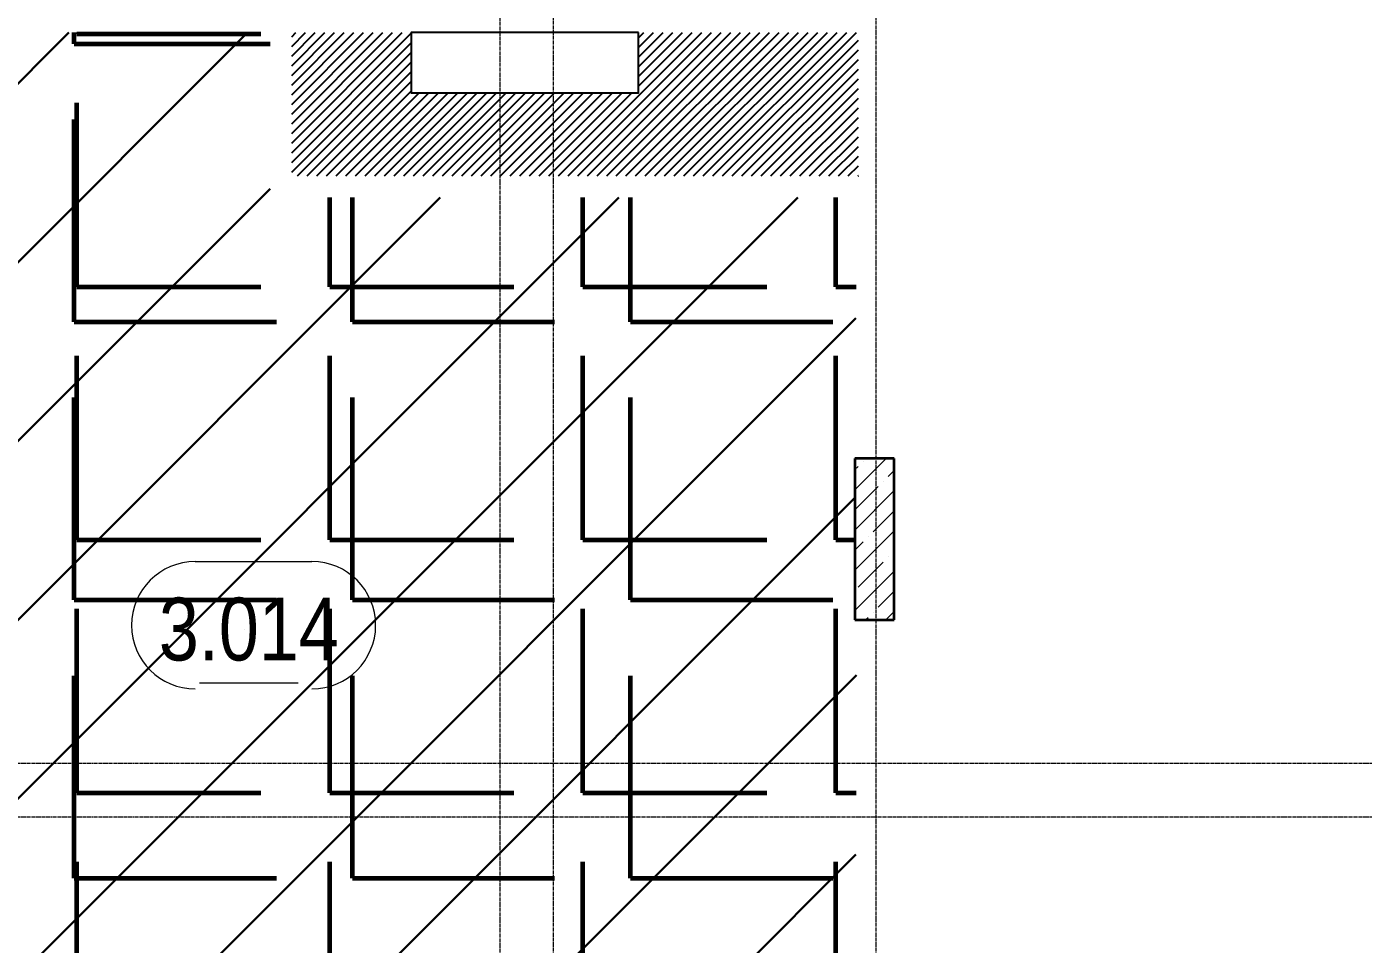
# Model space of a CAD drawing. Header units: millimetres. Extents: x -65509 to 912790, y 446 to 713294.
# Drawn here: x 15243 to 22695, y 370242 to 375358 of the extents above; entities that cross this region are included whole.
import ezdxf
from ezdxf.enums import TextEntityAlignment as Align

# ---------------------------------------------------------------- set-up
doc = ezdxf.new("R2010")
doc.units = ezdxf.units.MM
doc.linetypes.add('CENTER2', pattern=[28.575, 19.05, -3.175, 3.175, -3.175])
doc.linetypes.add('HIDDEN2', pattern=[4.7625, 3.175, -1.5875])
doc.layers.add('7.2) ГИдрообзЭОМ СС', color=6, linetype='Continuous')
for name, color, linetype, lineweight in [('8.1) Нал. пол 8 вып.', 190, 'Continuous', 30), ('8.2) Линолеум 8 вып', 90, 'Continuous', 60), ('9.1) Линолеум 9  9.2 Инв', 3, 'Continuous', 60), ('АР_Area', 250, 'Continuous', 5), ('АР_Колонны', 250, 'Continuous', 30), ('АР_Стены ЖБ', 250, 'Continuous', 35), ('АР_Штриховка', 250, 'Continuous', 0), ('РД_Оси_100', 250, 'Continuous', 0)]:
    doc.layers.add(name, color=color, linetype=linetype, lineweight=lineweight)
doc.styles.add('style1', font='ARIALN.TTF')

# ---------------------------------------------------------------- blocks, each defined once
blk = doc.blocks.new('оси_рен')
at = {"layer": 'РД_Оси_100', "color": 251, "linetype": 'CENTER2', "true_color": 0x636466}
blk.add_line((1215752.916, 135558.25), (1215752.916, 223268.25), dxfattribs=at)
for points in [[(1213652.916, 223268.25), (1213652.916, 135558.25)], [(1213952.916, 135558.25), (1213952.916, 223268.25)], [(1225207.916, 186613.25), (1190197.958, 186613.25), (1189697.958, 186763.25)], [(1225207.916, 186313.25), (1190197.958, 186313.25), (1189697.958, 186163.25)]]:
    blk.add_lwpolyline(points, dxfattribs=at)
blk = doc.blocks.new('MOK-МаркаПом_овал_ареал')
for p, q in [((-2.986, 3.764), (3.522, 3.764)), ((-2.75, -3), (2.75, -3))]:
    blk.add_line(p, q)
for centre, radius, start, end in [((-2.986, 0.215), 3.55, 90, 270), ((3.522, 0.215), 3.55, 270, 90), ((-7.411, 0), 7.161, 0, 0.00095)]:
    blk.add_arc(centre, radius, start, end)
at = {"color": 0, "style": 'style1'}
blk.add_attdef('АР-ПОМЕЩЕНИЕ:НОМЕР', text='', height=3, dxfattribs=at).set_placement((0.261, 0), align=Align.MIDDLE)

msp = doc.modelspace()

# ---------------------------------------------------------------- hatches: boundary and pattern name
at = {"layer": '7.2) ГИдрообзЭОМ СС'}
h = msp.add_hatch(dxfattribs=at)
h.set_pattern_fill('ANSI31', color=256, scale=12)
h.paths.add_polyline_path([(19880, 375325.607), (18654.35, 375325.607), (18654.35, 374989.308), (17387.195, 374989.308), (17387.195, 375325.607), (16720, 375325.607), (16720, 374525.607), (16850, 374525.607), (17550, 374525.607), (17681.47, 374525.607), (18800, 374525.607), (19880, 374525.607)])
h.paths.add_polyline_path([(13705, 372725.607), (13296.361, 372725.607), (13296.361, 372470.607), (13305, 372470.607), (13305, 371970.607), (13304.199, 371875.607), (13705, 371875.607)])
h.paths.add_polyline_path([(13705, 371795.607), (13296.361, 371795.607), (13296.361, 371770.607), (13305, 371770.607), (13305, 370970.607), (13296.361, 370945.607), (13705, 370945.607)])
h.paths.add_polyline_path([(12070, 347283.366), (11649.939, 347283.571), (11650, 346570.607), (12070, 346570.607)])
h.paths.add_polyline_path([(9390, 370825.607), (8390, 370825.607), (8390, 370625.607), (7990, 370625.607), (7990, 370825.607), (7790, 370825.607), (7790, 370575.607), (9390, 370575.607)])
h.paths.add_polyline_path([(8390, 370825.607), (7990, 370825.607), (7990, 370625.607), (8390, 370625.607)], flags=17)
at = {"layer": '8.1) Нал. пол 8 вып.'}
h = msp.add_hatch(dxfattribs=at)
h.set_pattern_fill('ANSI31', color=256, scale=222)
h.paths.add_polyline_path([(12070, 370825.607), (9460, 370825.607), (9460, 370505.607), (7790, 370505.607), (7790, 346570.607), (8310, 346570.607), (8310, 345940.607), (11549.93, 345940.607), (11549.93, 347383.62), (12070, 347383.62), (12070, 355890.607), (11560, 355890.607), (11560, 358920.607), (11560, 358920.607), (12066.217, 358920.607), (12070, 358924.39), (12070, 363075.362), (11850, 363075.362), (11850, 363365.362), (12070, 363365.362)])
h.paths.add_polyline_path([(19860, 372050.607), (19860, 372950.607), (19872.253, 374405.607), (16600, 374405.607), (16600, 375325.607), (13825, 375325.607), (13825, 370825.607), (12905, 370825.607), (12080, 370825.607), (12080, 368360.607), (19860, 368360.607), (19860, 368650.607), (19870.187, 372050.607)])
at = {"layer": '8.2) Линолеум 8 вып'}
h = msp.add_hatch(dxfattribs=at)
h.set_pattern_fill('ANGLE', color=256, scale=222)
h.set_pattern_definition([(0, (0, 0), (0, 1550.67), [1127.76, -422.91]), (90, (0, 0), (-1550.67, 9e-14), [1127.76, -422.91])])
h.paths.add_polyline_path([(12070, 370825.607), (9460, 370825.607), (9460, 370505.607), (7790, 370505.607), (7790, 346570.607), (8310, 346570.607), (8310, 345940.607), (11549.93, 345940.607), (11549.93, 347383.62), (12070, 347383.62), (12070, 355890.607), (11560, 355890.607), (11560, 358920.607), (11560, 358920.607), (12066.217, 358920.607), (12070, 358924.39), (12070, 363075.362), (11850, 363075.362), (11850, 363365.362), (12070, 363365.362)])
h.paths.add_polyline_path([(19860, 372050.607), (19860, 372950.607), (19872.253, 374405.607), (16600, 374405.607), (16600, 375325.607), (13825, 375325.607), (13825, 370825.607), (12905, 370825.607), (12080, 370825.607), (12080, 368360.607), (19860, 368360.607), (19860, 368650.607), (19870.187, 372050.607)])
at = {"layer": '9.1) Линолеум 9  9.2 Инв'}
h = msp.add_hatch(dxfattribs=at)
h.set_pattern_fill('ANGLE', color=256, scale=202)
h.set_pattern_definition([(0, (0, 0), (0, 1410.97), [1026.16, -384.81]), (90, (0, 0), (-1410.97, 9e-14), [1026.16, -384.81])])
h.paths.add_polyline_path([(12070, 370825.607), (9460, 370825.607), (9460, 370505.607), (7790, 370505.607), (7790, 346570.607), (8310, 346570.607), (8310, 345940.607), (11549.93, 345940.607), (11549.93, 347383.62), (12070, 347383.62), (12070, 355890.607), (11560, 355890.607), (11560, 358920.607), (11560, 358920.607), (12066.217, 358920.607), (12070, 358924.39), (12070, 363075.362), (11850, 363075.362), (11850, 363365.362), (12070, 363365.362)])
h.paths.add_polyline_path([(19860, 372050.607), (19860, 372950.607), (19872.253, 374405.607), (16600, 374405.607), (16600, 375325.607), (13825, 375325.607), (13825, 370825.607), (12905, 370825.607), (12080, 370825.607), (12080, 368360.607), (19860, 368360.607), (19860, 368650.607), (19870.187, 372050.607)])

# ---------------------------------------------------------------- linework, layer by layer
at = {"layer": '7.2) ГИдрообзЭОМ СС'}
msp.add_lwpolyline([(18654.35, 375325.607), (17387.195, 375325.607), (17387.195, 374989.308), (18654.35, 374989.308)], close=True, dxfattribs=at)
at = {"layer": 'АР_Колонны', "linetype": 'HIDDEN2'}
for p, q in [((19860, 372950.607), (20080, 372950.607)), ((19860, 372050.607), (19860, 372950.607)), ((20080, 372950.607), (20080, 372050.607)), ((20080, 372050.607), (19860, 372050.607))]:
    msp.add_line(p, q, dxfattribs=at)
at = {"layer": 'АР_Колонны', "linetype": 'Continuous'}
for p, q in [((20080, 372950.607), (19860, 372950.607)), ((19860, 372950.607), (19860, 372050.607)), ((20080, 372950.607), (19860, 372950.607)), ((19860, 372950.607), (19860, 372050.607)), ((20080, 372050.607), (20080, 372950.607)), ((20080, 372050.607), (20080, 372950.607)), ((19860, 372050.607), (20080, 372050.607)), ((19860, 372050.607), (20080, 372050.607))]:
    msp.add_line(p, q, dxfattribs=at)
at = {"layer": 'АР_Стены ЖБ', "linetype": 'Continuous'}
for p, q in [((20080, 372950.607), (19860, 372950.607)), ((19860, 372950.607), (19860, 372050.607)), ((20080, 372050.607), (20080, 372950.607)), ((19860, 372050.607), (20080, 372050.607))]:
    msp.add_line(p, q, dxfattribs=at)
at = {"layer": 'АР_Штриховка', "linetype": 'Continuous'}
for p, q in [((19860, 372776.063), (20034.544, 372950.607)), ((19906.14, 372934.456), (19906.14, 372934.456)), ((19860, 372888.316), (19878.076, 372906.392)), ((20046.456, 372850.266), (20080, 372883.81)), ((19860, 372663.81), (19990.329, 372794.139)), ((20018.393, 372822.202), (20018.393, 372822.202)), ((19860, 372551.556), (20080, 372771.556)), ((19962.266, 372541.569), (20080, 372659.303)), ((19860, 372327.05), (20080, 372547.05)), ((19860, 372439.303), (19906.14, 372485.443)), ((19934.203, 372513.506), (19934.203, 372513.506)), ((20074.519, 372429.316), (20080, 372434.797)), ((19878.076, 372232.873), (20018.393, 372373.19)), ((20046.456, 372401.253), (20046.456, 372401.253)), ((19860, 372102.544), (20080, 372322.544)), ((19990.329, 372120.62), (20080, 372210.29)), ((19920.317, 372050.607), (19934.203, 372064.493)), ((19962.266, 372092.557), (19962.266, 372092.557)), ((20032.57, 372050.607), (20080, 372098.037))]:
    msp.add_line(p, q, dxfattribs=at)

# ---------------------------------------------------------------- block references
msp.add_blockref('оси_рен', (-1195772.915, 184637.358))
at = {"layer": 'АР_Area', "color": 250, "linetype": 'Continuous', "lineweight": 25}
ref = msp.add_blockref('MOK-МаркаПом_овал_ареал', (16481.115, 371999.355), dxfattribs=dict(at, xscale=100, yscale=100, zscale=100))
ref.add_attrib('АР-ПОМЕЩЕНИЕ:НОМЕР', '3.014', dxfattribs={"layer": '0', "color": 0, "height": 350, "style": 'style1'}).set_placement((16481.115, 371999.355), align=Align.MIDDLE)

doc.saveas('drawing.dxf')
